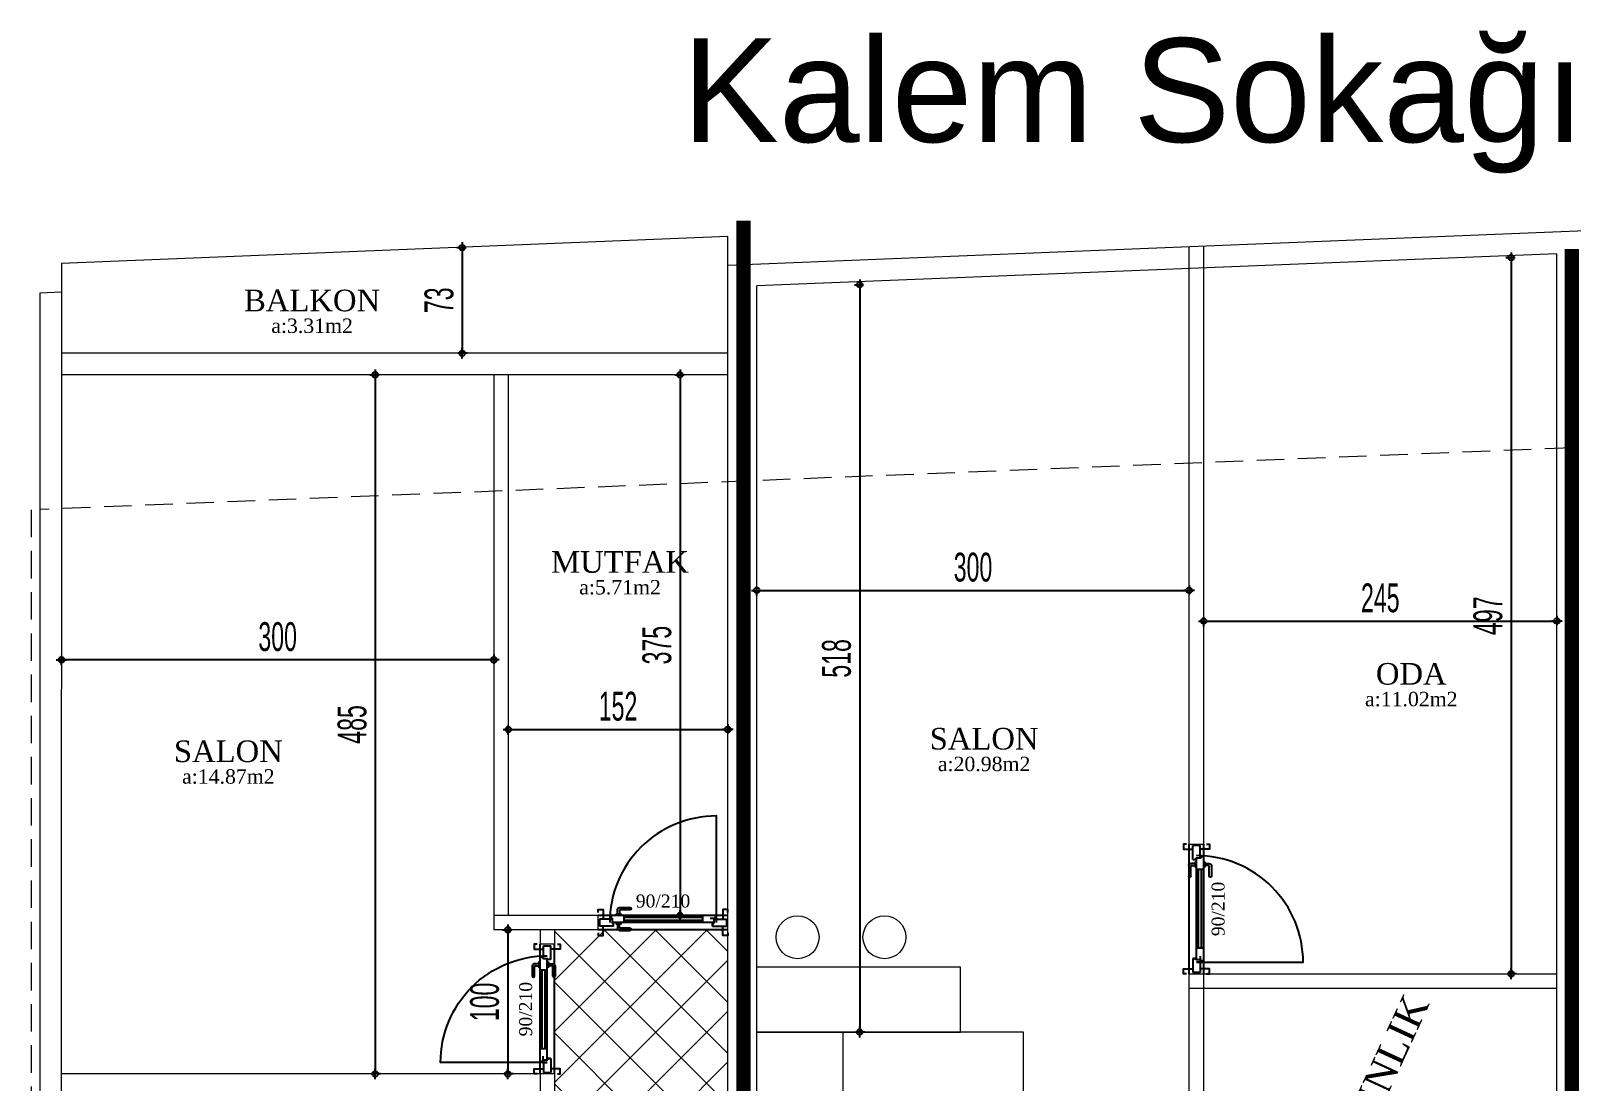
# Model space of a CAD drawing. Extents: x -30085 to -23607, y 116 to 3194.
# Drawn here: x -28937 to -27869, y 2410 to 3139 of the extents above; entities that cross this region are included whole.
import ezdxf
from ezdxf.enums import TextEntityAlignment as Align

# ---------------------------------------------------------------- set-up
doc = ezdxf.new("R2010")
doc.units = 0
doc.linetypes.add('HIDDEN', pattern=[9.525, 6.35, -3.175])
doc.layers.get('0').update_dxf_attribs({"color": 5, "lineweight": 0})
for name, color, linetype in [('alan', 7, 'Continuous'), ('DIM', 7, 'Continuous'), ('duvar-kesim', 7, 'Continuous'), ('kapi', 7, 'Continuous'), ('kapi-yazi', 7, 'Continuous'), ('mahal', 7, 'Continuous')]:
    doc.layers.add(name, color=color, linetype=linetype)
for name, color, linetype, lineweight in [('BINA_CAMITURBE', 93, 'Continuous', 0), ('DUVAR', 4, 'Continuous', 0), ('ESKİPARSELVENOSU', 27, 'Continuous', 0), ('OLCU10', 2, 'Continuous', 25), ('PARSEL_NO', 212, 'Continuous', 0), ('ROL_CEPHE', 1, 'Continuous', 0), ('tarama ıslak zemin', 216, 'Continuous', 9)]:
    doc.layers.add(name, color=color, linetype=linetype, lineweight=lineweight)
doc.layers.get('0').off()
doc.styles.get("Standard").update_dxf_attribs({"font": ''})
doc.styles.add('STYLE1', font='arial.ttf', dxfattribs={"height": 1})
doc.styles.add('T', font='ISOt.shx', dxfattribs={"width": 0.6})
doc.styles.get('Standard').set_extended_font_data('Times New Roman')
doc.dimstyles.new('DOT2', dxfattribs={"dimtxt": 20, "dimasz": 0.7, "dimexe": 5, "dimexo": 5, "dimgap": 6, "dimtad": 1, "dimdec": 0, "dimdsep": 46, "dimtxsty": 'T', "dimblk1": 'SEL2', "dimblk2": 'SEL2', "dimsah": 1, "dimcen": 0, "dimse1": 1, "dimse2": 1, "dimclrd": 256, "dimclre": 256, "dimclrt": 256, "dimadec": 0, "dimazin": 0, "dimtfac": 1, "dimtdec": 0, "dimtix": 1, "dimtmove": 2, "dimatfit": 3, "dimldrblk": 'SEL2', "dimfxl": 1, "dimtolj": 1, "dimtzin": 0, "dimarcsym": 0})

# ---------------------------------------------------------------- blocks, each defined once
blk = doc.blocks.new('SEL2')
at = {"layer": 'OLCU10'}
for p, q in [((5.25, 0), (-5.25, 0)), ((0, 5.25), (0, -3.95))]:
    blk.add_line(p, q, dxfattribs=at)
blk.add_circle((0, 0), 2.75, dxfattribs=at)
blk = doc.blocks.new('*D230')
at = {"layer": 'Defpoints', "color": 0}
for p in [(-28433.6, 2763.2), (-28133.6, 2763.2), (-28133.6, 2750.5)]:
    blk.add_point(p, dxfattribs=at)
at = {"layer": 'DIM', "lineweight": -2}
blk.add_line((-28432.9, 2750.5), (-28134.3, 2750.5), dxfattribs=at)
at = {"layer": 'DIM', "linetype": 'ByBlock', "lineweight": -2, "xscale": 0.7, "yscale": 0.7, "zscale": 0.7, "rotation": 180}
blk.add_blockref('SEL2', (-28433.6, 2750.5), dxfattribs=at)
at = {"layer": 'DIM', "linetype": 'ByBlock', "lineweight": -2, "xscale": 0.7, "yscale": 0.7, "zscale": 0.7}
blk.add_blockref('SEL2', (-28133.6, 2750.5), dxfattribs=at)
at = {"layer": 'DIM', "insert": (-28283.6, 2766.5), "char_height": 20, "attachment_point": 5, "style": 'T'}
blk.add_mtext('\\A1;300', dxfattribs=at)
blk = doc.blocks.new('*D231')
at = {"layer": 'Defpoints', "color": 0}
for p in [(-28123.6, 2729.2), (-27878.6, 2729.2), (-27878.6, 2729.2)]:
    blk.add_point(p, dxfattribs=at)
at = {"layer": 'DIM', "lineweight": -2}
blk.add_line((-28122.9, 2729.2), (-27879.3, 2729.2), dxfattribs=at)
at = {"layer": 'DIM', "linetype": 'ByBlock', "lineweight": -2, "xscale": 0.7, "yscale": 0.7, "zscale": 0.7, "rotation": 180}
blk.add_blockref('SEL2', (-28123.6, 2729.2), dxfattribs=at)
at = {"layer": 'DIM', "linetype": 'ByBlock', "lineweight": -2, "xscale": 0.7, "yscale": 0.7, "zscale": 0.7}
blk.add_blockref('SEL2', (-27878.6, 2729.2), dxfattribs=at)
at = {"layer": 'DIM', "insert": (-28001.1, 2745.2), "char_height": 20, "attachment_point": 5, "style": 'T'}
blk.add_mtext('\\A1;245', dxfattribs=at)
blk = doc.blocks.new('fm-door1')
at = {"linetype": 'Continuous'}
for p, q in [((0, 2.5), (0, -2.5)), ((10, 2.5), (0, 2.5)), ((8, 3.2), (8, 0)), ((8.4, 2.8), (12.8, 2.8)), ((9, 5), (91, 5)), ((9, 5), (9, 3)), ((10, 3), (9, 3)), ((10, 3), (10, -0.5)), ((10, 3), (10, -0.5)), ((10, 0), (90, 0)), ((19, 5), (19, 0)), ((81, 5), (81, 0)), ((91, 3), (90, 3)), ((90, 3), (90, -0.5)), ((90, 2.5), (100, 2.5)), ((91, 5), (91, 3)), ((100, 2.5), (100, -2.5)), ((11, -2.5), (0, -2.5)), ((10, -0.5), (11, -0.5)), ((11, -0.5), (10, -0.5)), ((11, -0.5), (11, -2.5)), ((11, -2.5), (11, -0.5)), ((89, -2.5), (89, -0.5)), ((89, -0.5), (90, -0.5)), ((89, -2.5), (100, -2.5))]:
    blk.add_line(p, q, dxfattribs=at)
at = {"color": 8, "linetype": 'Continuous'}
for p, q in [((19, 3.5), (81, 3.5)), ((19, 1.5), (81, 1.5))]:
    blk.add_line(p, q, dxfattribs=at)
at = {"linetype": 'Continuous'}
for points in [[(85.8, 5.8), (85.8, 8.9, 0.414214), (84.2, 10.4), (75.9, 10.4, 1), (75.9, 8.9), (83.5, 8.9, -0.414214), (84.2, 8.1), (84.2, 5.8)], [(85.8, -0.8), (85.8, -3.9, -0.414214), (84.2, -5.4), (75.9, -5.4, -1), (75.9, -3.9), (83.5, -3.9, 0.414214), (84.2, -3.1), (84.2, -0.8)]]:
    blk.add_lwpolyline(points, format="xyb", dxfattribs=at)
for points in [[(86.9, 5), (86.9, 5.8), (83.1, 5.8), (83.1, 5)], [(86.9, 0), (86.9, -0.8), (83.1, -0.8), (83.1, 0)]]:
    blk.add_lwpolyline(points, dxfattribs=at)
blk.add_circle((8.4, 3.2), 0.426, dxfattribs=at)
blk = doc.blocks.new('*D248')
at = {"layer": 'Defpoints', "color": 0}
for p in [(-28288.9, 2962.5), (-28362.2, 2444.1), (-28248.6, 2444.1)]:
    blk.add_point(p, dxfattribs=at)
at = {"layer": 'DIM', "lineweight": -2}
blk.add_line((-28362.2, 2961.8), (-28362.2, 2444.8), dxfattribs=at)
at = {"layer": 'DIM', "linetype": 'ByBlock', "lineweight": -2, "xscale": 0.7, "yscale": 0.7, "zscale": 0.7}
for p, rotation in [((-28362.2, 2962.5), 90), ((-28362.2, 2444.1), 270)]:
    blk.add_blockref('SEL2', p, dxfattribs=dict(at, rotation=rotation))
at = {"layer": 'DIM', "insert": (-28378.2, 2703.3), "char_height": 20, "attachment_point": 5, "rotation": 90, "style": 'T'}
blk.add_mtext('\\A1;518', dxfattribs=at)
blk = doc.blocks.new('*D256')
at = {"layer": 'Defpoints', "color": 0}
for p in [(-28915.9, 2706.4), (-28615.9, 2706.3), (-28915.9, 2702.3)]:
    blk.add_point(p, dxfattribs=at)
at = {"layer": 'DIM', "lineweight": -2}
blk.add_line((-28616.6, 2702.3), (-28915.2, 2702.3), dxfattribs=at)
at = {"layer": 'DIM', "linetype": 'ByBlock', "lineweight": -2, "xscale": 0.7, "yscale": 0.7, "zscale": 0.7, "rotation": 180}
blk.add_blockref('SEL2', (-28915.9, 2702.3), dxfattribs=at)
at = {"layer": 'DIM', "linetype": 'ByBlock', "lineweight": -2, "xscale": 0.7, "yscale": 0.7, "zscale": 0.7}
blk.add_blockref('SEL2', (-28615.9, 2702.3), dxfattribs=at)
at = {"layer": 'DIM', "insert": (-28765.9, 2718.3), "char_height": 20, "attachment_point": 5, "style": 'T'}
blk.add_mtext('\\A1;300', dxfattribs=at)
blk = doc.blocks.new('*D257')
at = {"layer": 'Defpoints', "color": 0}
for p in [(-28717.9, 2900), (-28717.9, 2415), (-28698.2, 2415)]:
    blk.add_point(p, dxfattribs=at)
at = {"layer": 'DIM', "lineweight": -2}
blk.add_line((-28698.2, 2899.3), (-28698.2, 2415.7), dxfattribs=at)
at = {"layer": 'DIM', "linetype": 'ByBlock', "lineweight": -2, "xscale": 0.7, "yscale": 0.7, "zscale": 0.7}
for p, rotation in [((-28698.2, 2900), 90), ((-28698.2, 2415), 270)]:
    blk.add_blockref('SEL2', p, dxfattribs=dict(at, rotation=rotation))
at = {"layer": 'DIM', "insert": (-28714.2, 2657.5), "char_height": 20, "attachment_point": 5, "rotation": 90, "style": 'T'}
blk.add_mtext('\\A1;485', dxfattribs=at)
blk = doc.blocks.new('*D258')
at = {"layer": 'Defpoints', "color": 0}
for p in [(-28605.9, 2658.6), (-28453.6, 2658.6), (-28453.6, 2654)]:
    blk.add_point(p, dxfattribs=at)
at = {"layer": 'DIM', "lineweight": -2}
blk.add_line((-28605.2, 2654), (-28454.3, 2654), dxfattribs=at)
at = {"layer": 'DIM', "linetype": 'ByBlock', "lineweight": -2, "xscale": 0.7, "yscale": 0.7, "zscale": 0.7, "rotation": 180}
blk.add_blockref('SEL2', (-28605.9, 2654), dxfattribs=at)
at = {"layer": 'DIM', "linetype": 'ByBlock', "lineweight": -2, "xscale": 0.7, "yscale": 0.7, "zscale": 0.7}
blk.add_blockref('SEL2', (-28453.6, 2654), dxfattribs=at)
at = {"layer": 'DIM', "insert": (-28529.8, 2670), "char_height": 20, "attachment_point": 5, "style": 'T'}
blk.add_mtext('\\A1;152', dxfattribs=at)
blk = doc.blocks.new('*D259')
at = {"layer": 'Defpoints', "color": 0}
for p in [(-28526.8, 2900), (-28529.8, 2525), (-28486.8, 2525)]:
    blk.add_point(p, dxfattribs=at)
at = {"layer": 'DIM', "lineweight": -2}
blk.add_line((-28486.8, 2899.3), (-28486.8, 2525.7), dxfattribs=at)
at = {"layer": 'DIM', "linetype": 'ByBlock', "lineweight": -2, "xscale": 0.7, "yscale": 0.7, "zscale": 0.7}
for p, rotation in [((-28486.8, 2900), 90), ((-28486.8, 2525), 270)]:
    blk.add_blockref('SEL2', p, dxfattribs=dict(at, rotation=rotation))
at = {"layer": 'DIM', "insert": (-28502.8, 2712.5), "char_height": 20, "attachment_point": 5, "rotation": 90, "style": 'T'}
blk.add_mtext('\\A1;375', dxfattribs=at)
blk = doc.blocks.new('*D264')
at = {"layer": 'Defpoints', "color": 0}
for p in [(-28642.3, 2988.3), (-28642.3, 2915), (-28637.9, 2915)]:
    blk.add_point(p, dxfattribs=at)
at = {"layer": 'DIM', "lineweight": -2}
blk.add_line((-28637.9, 2987.6), (-28637.9, 2915.7), dxfattribs=at)
at = {"layer": 'DIM', "linetype": 'ByBlock', "lineweight": -2, "xscale": 0.7, "yscale": 0.7, "zscale": 0.7}
for p, rotation in [((-28637.9, 2988.3), 90), ((-28637.9, 2915), 270)]:
    blk.add_blockref('SEL2', p, dxfattribs=dict(at, rotation=rotation))
at = {"layer": 'DIM', "insert": (-28653.9, 2951.7), "char_height": 20, "attachment_point": 5, "rotation": 90, "style": 'T'}
blk.add_mtext('\\A1;73', dxfattribs=at)
blk = doc.blocks.new('*D265')
at = {"layer": 'Defpoints', "color": 0}
for p in [(-28615.9, 2515), (-28615.9, 2415), (-28606.3, 2415)]:
    blk.add_point(p, dxfattribs=at)
at = {"layer": 'DIM', "lineweight": -2}
blk.add_line((-28606.3, 2514.3), (-28606.3, 2415.7), dxfattribs=at)
at = {"layer": 'DIM', "linetype": 'ByBlock', "lineweight": -2, "xscale": 0.7, "yscale": 0.7, "zscale": 0.7}
for p, rotation in [((-28606.3, 2515), 90), ((-28606.3, 2415), 270)]:
    blk.add_blockref('SEL2', p, dxfattribs=dict(at, rotation=rotation))
at = {"layer": 'DIM', "insert": (-28622.3, 2465), "char_height": 20, "attachment_point": 5, "rotation": 90, "style": 'T'}
blk.add_mtext('\\A1;100', dxfattribs=at)
blk = doc.blocks.new('*D301')
at = {"layer": 'Defpoints', "color": 0}
for p in [(-27946.1, 2981.3), (-27946.1, 2484.5), (-27910.4, 2484.5)]:
    blk.add_point(p, dxfattribs=at)
at = {"layer": 'DIM', "lineweight": -2}
blk.add_line((-27910.4, 2980.6), (-27910.4, 2485.2), dxfattribs=at)
at = {"layer": 'DIM', "linetype": 'ByBlock', "lineweight": -2, "xscale": 0.7, "yscale": 0.7, "zscale": 0.7}
for p, rotation in [((-27910.4, 2981.3), 90), ((-27910.4, 2484.5), 270)]:
    blk.add_blockref('SEL2', p, dxfattribs=dict(at, rotation=rotation))
at = {"layer": 'DIM', "insert": (-27926.4, 2732.9), "char_height": 20, "attachment_point": 5, "rotation": 90, "style": 'T'}
blk.add_mtext('\\A1;497', dxfattribs=at)

msp = doc.modelspace()

# ---------------------------------------------------------------- hatches: boundary and pattern name
at = {"layer": 'tarama ıslak zemin'}
h = msp.add_hatch(dxfattribs=at)
h.set_pattern_fill('ANSI37', color=251, scale=200, angle=180, style=0)
h.set_pattern_definition([(45, (-254901.62, 65217.34), (-17.6776695, 17.6776695), []), (135, (-254901.62, 65217.34), (-17.6776695, -17.6776695), [])])
h.paths.add_polyline_path([(-27855.1, 2515), (-27855.1, 2511), (-27858.6, 2511), (-27858.6, 1955), (-27858.6, 1915), (-27858.6, 1911.5), (-27858.6, 1906.4, -0.379679), (-27784.6, 1823), (-27858.6, 1823), (-27858.6, 1818.5), (-27854.6, 1818.5), (-27854.6, 1815), (-27849.3, 1815), (-27845.8, 1815), (-27762.8, 1815), (-27759.3, 1815), (-27738.2, 1815), (-27738.3, 1968.3), (-27738.3, 1971.8), (-27738.3, 2044.8), (-27738.3, 2048.3), (-27738.3, 2055), (-27738.3, 2065), (-27738.3, 2080.9), (-27738.3, 2084.4), (-27738.3, 2167.4), (-27738.3, 2170.9), (-27738.3, 2405), (-27738.3, 2415), (-27738.3, 2418.5), (-27738.3, 2501.5), (-27738.3, 2505), (-27738.3, 2515), (-27768.6, 2515), (-27772.1, 2515)])
h.paths.add_polyline_path([(-28540.1, 2515), (-28543.6, 2515), (-28573.9, 2515), (-28573.9, 2505), (-28573.9, 2501.5), (-28573.9, 2418.5), (-28573.9, 2415), (-28573.9, 2405), (-28574, 2170.9), (-28574, 2167.4), (-28574, 2084.4), (-28574, 2080.9), (-28574, 2065), (-28574, 2055), (-28574, 2048.3), (-28574, 2044.8), (-28574, 1971.8), (-28574, 1968.3), (-28574, 1815), (-28552.9, 1815), (-28549.4, 1815), (-28466.4, 1815), (-28462.9, 1815), (-28457.6, 1815), (-28457.6, 1818.5), (-28453.6, 1818.5), (-28453.6, 1823), (-28527.6, 1823, -0.379679), (-28453.6, 1906.4), (-28453.6, 1911.5), (-28453.6, 1915), (-28453.6, 1955), (-28453.6, 2511), (-28457.1, 2511), (-28457.1, 2515)])
h.paths.add_polyline_path([(-27840.7, 2127.9), (-27760.1, 2127.9), (-27760.1, 2105.2), (-27840.7, 2105.2)], flags=24)
h.paths.add_polyline_path([(-27829.9, 2106.7), (-27770.7, 2106.7), (-27770.7, 2091.5), (-27829.9, 2091.5)], flags=24)
h.paths.add_polyline_path([(-27817.7, 2251.5), (-27779.2, 2251.5), (-27779.2, 2211.5), (-27817.7, 2211.5)], flags=24)
h.paths.add_polyline_path([(-28533.1, 2251.5), (-28494.5, 2251.5), (-28494.5, 2211.5), (-28533.1, 2211.5)], flags=24)
h.paths.add_polyline_path([(-28555.1, 2141.3), (-28474.5, 2141.3), (-28474.5, 2118.6), (-28555.1, 2118.6)], flags=24)
h.paths.add_polyline_path([(-28544.3, 2120.1), (-28485.1, 2120.1), (-28485.1, 2104.9), (-28544.3, 2104.9)], flags=24)

# ---------------------------------------------------------------- linework, layer by layer
at = {"layer": 'BINA_CAMITURBE', "linetype": 'HIDDEN', "ltscale": 3}
for p, q in [((-27382.5, 2868.9), (-28930.9, 2806.6)), ((-28936.9, 2806.4), (-28937.1, 288.3))]:
    msp.add_line(p, q, dxfattribs=at)
at = {"layer": 'DUVAR', "ltscale": 5}
for p, q in [((-28453.6, 2995.9), (-28915.9, 2977.3)), ((-27858.6, 2999.9), (-28453.6, 2975.9)), ((-28453.6, 1955), (-28453.6, 2995.9)), ((-27878.6, 2984), (-28433.6, 2961.7)), ((-28133.6, 2574.5), (-28133.6, 2988.8)), ((-28123.6, 2574.5), (-28123.6, 2989.2)), ((-27878.6, 1955), (-27878.6, 2984)), ((-28915.9, 2977.3), (-28916.1, 116.2)), ((-28433.6, 1955), (-28433.6, 2961.7)), ((-28930.9, 2956.7), (-28931.1, 135.4)), ((-28915.9, 2957.3), (-28930.9, 2956.7)), ((-28453.6, 2915), (-28915.9, 2915)), ((-28453.6, 2900), (-28915.9, 2900)), ((-28615.9, 2900), (-28615.9, 2515)), ((-28605.9, 2900), (-28605.9, 2525)), ((-28543.6, 2525), (-28615.9, 2525)), ((-28543.6, 2515), (-28615.9, 2515)), ((-28583.9, 2515), (-28583.9, 2505)), ((-28573.9, 2515), (-28573.9, 2505)), ((-28133.6, 2484.5), (-27878.6, 2484.5)), ((-28133.6, 2315), (-28133.6, 2484.5)), ((-28123.6, 2315), (-28123.6, 2484.5)), ((-28133.6, 2474.5), (-27878.6, 2474.5)), ((-28573.9, 2415), (-28916, 2415)), ((-28583.9, 2415), (-28584, 2170.9)), ((-28573.9, 2415), (-28574, 2170.9))]:
    msp.add_line(p, q, dxfattribs=at)
at = {"layer": 'DUVAR'}
for p, q in [((-28133.6, 2574.5), (-28123.6, 2574.5)), ((-28543.6, 2515), (-28543.6, 2525)), ((-28453.6, 2515), (-28453.6, 2525)), ((-28573.9, 2505), (-28583.9, 2505)), ((-28133.6, 2484.5), (-28123.6, 2484.5)), ((-28573.9, 2415), (-28583.9, 2415))]:
    msp.add_line(p, q, dxfattribs=at)
at = {"layer": 'DUVAR', "ltscale": 5}
msp.add_lwpolyline([(-28248.6, 2365), (-28248.6, 2444.1), (-28433.6, 2444.1)], dxfattribs=at)
at = {"layer": 'duvar-kesim'}
for p, q in [((-28133.6, 2484.5), (-28133.6, 2574.5)), ((-28123.6, 2484.5), (-28123.6, 2574.5)), ((-28453.6, 2525), (-28543.6, 2525)), ((-28453.6, 2515), (-28543.6, 2515)), ((-28583.9, 2415), (-28583.9, 2505)), ((-28573.9, 2415), (-28573.9, 2505))]:
    msp.add_line(p, q, dxfattribs=at)
at = {"layer": 'ESKİPARSELVENOSU', "ltscale": 5}
for p, q in [((-28373.6, 2444.1), (-28433.6, 2444.1)), ((-28373.6, 2245), (-28373.6, 2444.1))]:
    msp.add_line(p, q, dxfattribs=at)
msp.add_lwpolyline([(-28433.6, 2444.1), (-28292.2, 2444.1), (-28292.2, 2489.1), (-28433.6, 2489.1)], dxfattribs=at)
for centre in [(-28405.3, 2509.9), (-28345, 2509.9)]:
    msp.add_circle(centre, 14.9, dxfattribs=at)
at = {"layer": 'kapi'}
for points in [[(-28461.6, 2520), (-28461.6, 2594, 0.414214), (-28535.6, 2520, 0.414214)], [(-28128.6, 2492.5), (-28054.6, 2492.5, 0.414214), (-28128.6, 2566.5, 0.414214)], [(-28578.9, 2423), (-28652.9, 2423, -0.414214), (-28578.9, 2497, -0.414214)]]:
    msp.add_lwpolyline(points, format="xyb", dxfattribs=at)
for points in [[(-28135.6, 2574.5), (-28137.6, 2574.5), (-28137.6, 2571), (-28131.1, 2571)], [(-28121.6, 2574.5), (-28119.6, 2574.5), (-28119.6, 2571), (-28126.1, 2571)], [(-28543.6, 2527), (-28543.6, 2529), (-28540.1, 2529), (-28540.1, 2522.5)], [(-28453.6, 2527), (-28453.6, 2529), (-28457.1, 2529), (-28457.1, 2522.5)], [(-28543.6, 2513), (-28543.6, 2511), (-28540.1, 2511), (-28540.1, 2517.5)], [(-28453.6, 2513), (-28453.6, 2511), (-28457.1, 2511), (-28457.1, 2517.5)], [(-28585.9, 2505), (-28587.9, 2505), (-28587.9, 2501.5), (-28581.4, 2501.5)], [(-28571.9, 2505), (-28569.9, 2505), (-28569.9, 2501.5), (-28576.4, 2501.5)], [(-28135.6, 2484.5), (-28137.6, 2484.5), (-28137.6, 2488), (-28131.1, 2488)], [(-28121.6, 2484.5), (-28119.6, 2484.5), (-28119.6, 2488), (-28126.1, 2488)], [(-28585.9, 2415), (-28587.9, 2415), (-28587.9, 2418.5), (-28581.4, 2418.5)], [(-28571.9, 2415), (-28569.9, 2415), (-28569.9, 2418.5), (-28576.4, 2418.5)]]:
    msp.add_lwpolyline(points, dxfattribs=at)
at = {"layer": 'PARSEL_NO', "const_width": 10}
for points in [[(-28442.8, 1955), (-28442.8, 3006.9)], [(-27868.3, 1955), (-27868.3, 2987.3)]]:
    msp.add_lwpolyline(points, dxfattribs=at)

# ---------------------------------------------------------------- block references
at = {"layer": 'kapi', "yscale": -1, "zscale": 0.88}
for p, xscale, rotation in [((-28128.6, 2485.5), 0.8799999999999999, 90), ((-28454.6, 2520), 0.88, 180)]:
    msp.add_blockref('fm-door1', p, dxfattribs=dict(at, xscale=xscale, rotation=rotation))
at = {"layer": 'kapi', "xscale": 0.88, "zscale": 0.88, "rotation": 89.99564136059686}
msp.add_blockref('fm-door1', (-28578.9, 2416), dxfattribs=at)

# ---------------------------------------------------------------- texts
at = {"layer": 'alan'}
for s, p in [('a:3.31m2', (-28742, 2929.1)), ('a:5.71m2', (-28528.4, 2747.7)), ('a:11.02m2', (-27979.6, 2670.1)), ('a:20.98m2', (-28275.9, 2625.1)), ('a:14.87m2', (-28800.1, 2616.4))]:
    msp.add_text(s, height=10, dxfattribs=at).set_placement(p, align=Align.CENTER)
at = {"layer": 'kapi-yazi'}
for rotation, p in [(90, (-28113.6, 2529.5)), (360, (-28498.6, 2535)), (89.9956, (-28593.9, 2460))]:
    msp.add_text('90/210', height=9, rotation=rotation, dxfattribs=at).set_placement(p, align=Align.MIDDLE_CENTER)
at = {"layer": 'mahal'}
for s, p in [('BALKON', (-28742, 2944.1)), ('MUTFAK', (-28528.4, 2762.7)), ('ODA', (-27979.6, 2685.1)), ('SALON', (-28275.9, 2640.1)), ('SALON', (-28800.1, 2631.4))]:
    msp.add_text(s, height=15, dxfattribs=at).set_placement(p, align=Align.CENTER)
msp.add_text('AYDINLIK', height=19.5, rotation=65.1973, dxfattribs=at).set_placement((-27996.8, 2398.6), align=Align.CENTER)
at = {"layer": 'ROL_CEPHE', "color": 251, "style": 'STYLE1'}
msp.add_text('Kalem Sokağı', height=72, dxfattribs=at).set_placement((-28485.3, 3061.5))

# ---------------------------------------------------------------- dimensions: what is measured, and where the dimension line sits
at = {"layer": 'DIM'}
for base, p1, p2, picture, middle in [((-28637.9, 2915), (-28642.3, 2988.3), (-28642.3, 2915), '*D264', (-28653.9, 2951.7)), ((-27910.4, 2484.5), (-27946.1, 2981.3), (-27946.1, 2484.5), '*D301', (-27926.4, 2732.9)), ((-28362.2, 2444.1), (-28288.9, 2962.5), (-28248.6, 2444.1), '*D248', (-28378.2, 2703.3)), ((-28698.2, 2415), (-28717.9, 2900), (-28717.9, 2415), '*D257', (-28714.2, 2657.5)), ((-28486.8, 2525), (-28526.8, 2900), (-28529.8, 2525), '*D259', (-28502.8, 2712.5)), ((-28606.3, 2415), (-28615.9, 2515), (-28615.9, 2415), '*D265', (-28622.3, 2465))]:
    dim = msp.add_linear_dim(base=base, p1=p1, p2=p2, angle=90, dimstyle='DOT2', dxfattribs=at)
    dim.commit()
    dim.dimension.update_dxf_attribs({"geometry": picture, "text_midpoint": middle})
for base, p1, p2, picture, middle in [((-28133.6, 2750.5), (-28433.6, 2763.2), (-28133.6, 2763.2), '*D230', (-28283.6, 2766.5)), ((-27878.6, 2729.2), (-28123.6, 2729.2), (-27878.6, 2729.2), '*D231', (-28001.1, 2745.2)), ((-28915.9, 2702.3), (-28615.9, 2706.3), (-28915.9, 2706.4), '*D256', (-28765.9, 2718.3)), ((-28453.6, 2654), (-28605.9, 2658.6), (-28453.6, 2658.6), '*D258', (-28529.8, 2670))]:
    dim = msp.add_linear_dim(base=base, p1=p1, p2=p2, dimstyle='DOT2', dxfattribs=at)
    dim.commit()
    dim.dimension.update_dxf_attribs({"geometry": picture, "text_midpoint": middle})

doc.saveas('drawing.dxf')
